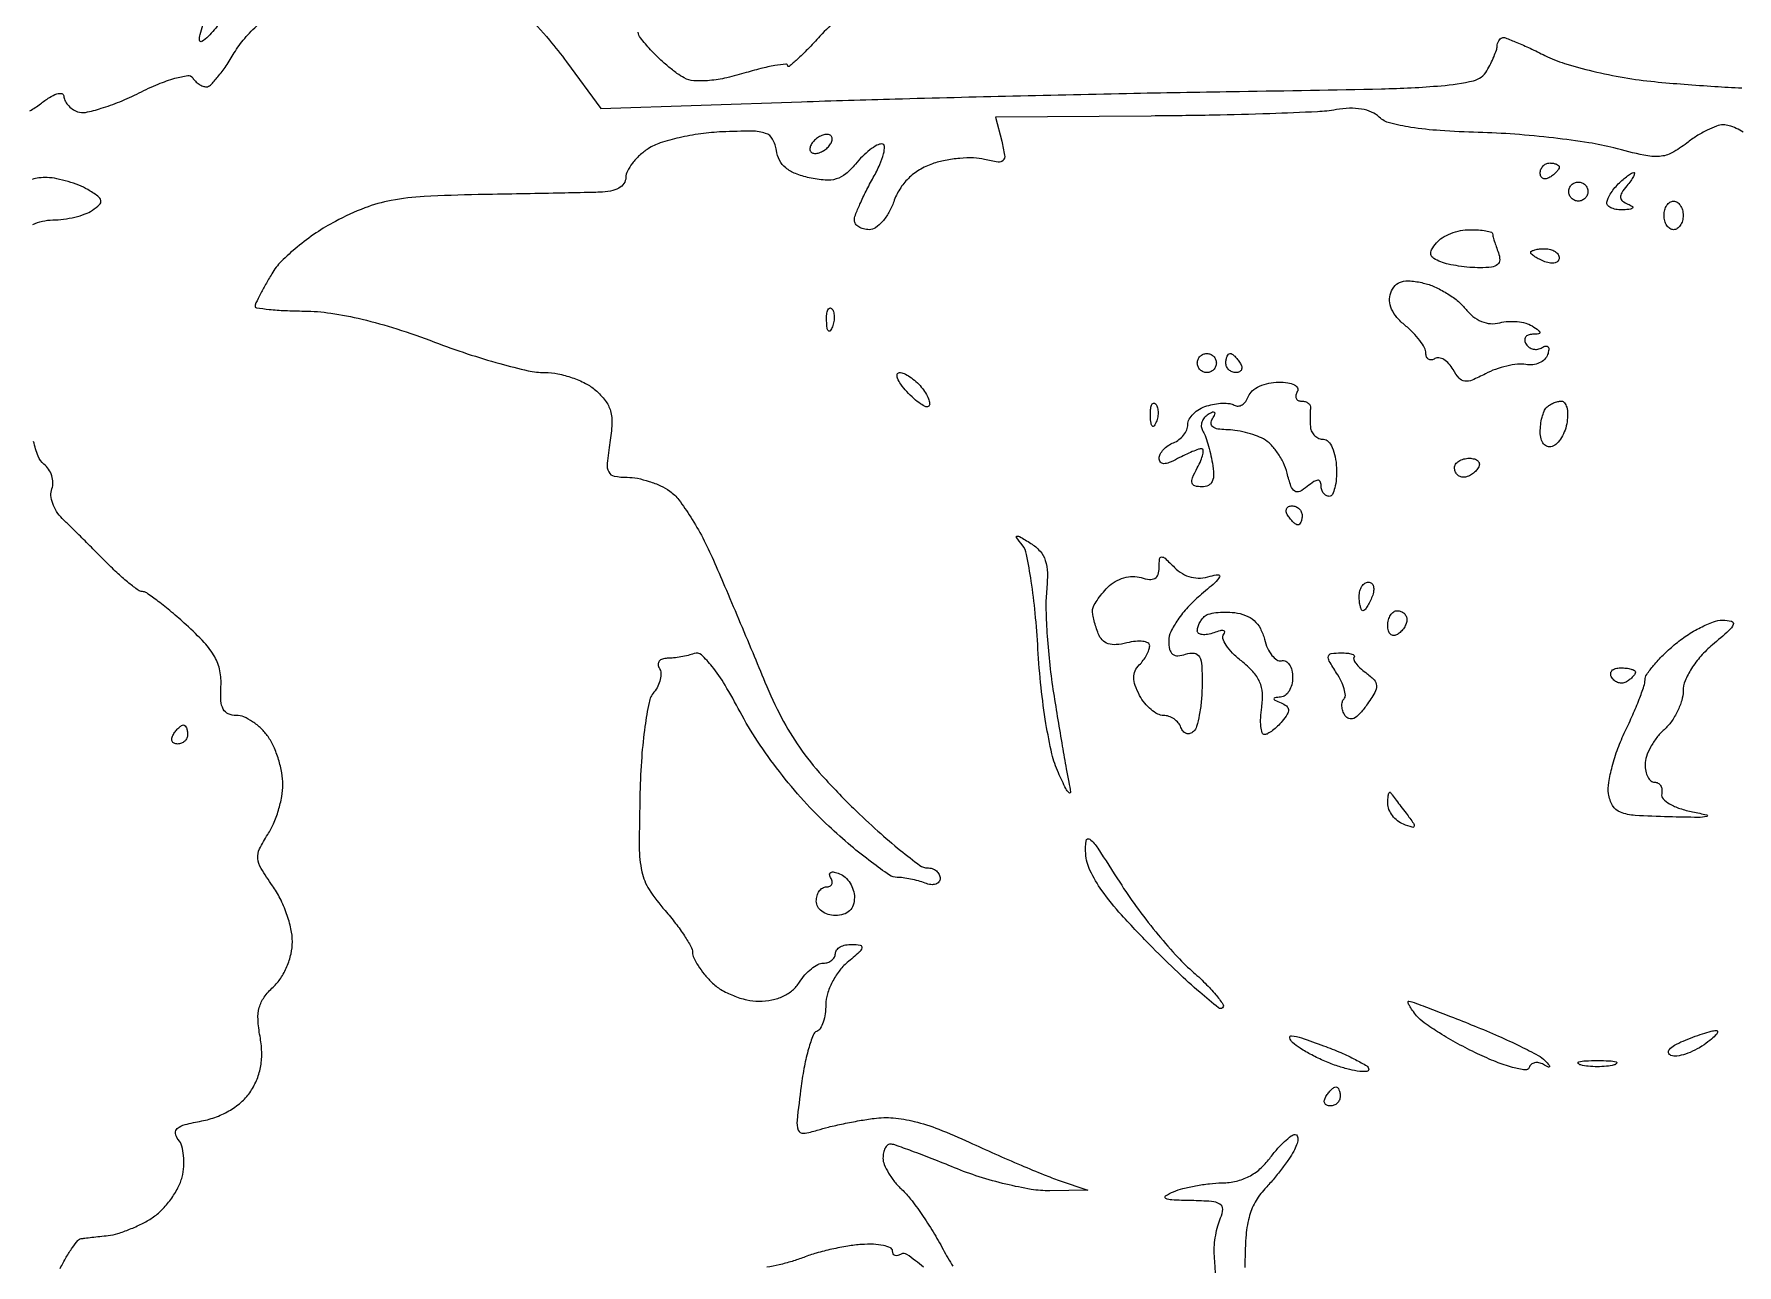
# Model space of a CAD drawing. Extents: x 0 to 102, y 0 to 135.
# Drawn here: x 22.49 to 37.62, y 56.88 to 67.81 of the extents above; entities that cross this region are included whole.
import ezdxf

# ---------------------------------------------------------------- set-up
doc = ezdxf.new("R2010")
doc.units = 0
doc.header["$MEASUREMENT"] = 0

msp = doc.modelspace()

# ---------------------------------------------------------------- linework, layer by layer
for points in [[(24.146017, 67.909773, -0.009126), (24.039792, 67.788135, -0.078011), (23.983668, 67.742845, -0.543328), (23.962679, 67.753563, -0.098866), (23.9677, 67.8069, 0.006012), (23.991356, 67.889502, 0.002539)], [(26.859383, 67.997504, -0.007962), (27.070193, 67.756356, -0.017307), (27.222459, 67.563307), (27.527122, 67.148272), (29.308811, 67.208768, -0.00171), (30.142048, 67.234208, -0.000877), (31.186623, 67.260691, -0.000872), (32.262205, 67.284194, -0.001315), (33.199418, 67.300573, 0.001578), (34.460692, 67.32328, 0.015622), (34.990002, 67.351041, 0.035817), (35.276533, 67.395883, 0.207768), (35.396809, 67.484791, 0.015288), (35.430838, 67.547986, 0.016627), (35.459942, 67.611421, 0.016302), (35.481189, 67.667144, 0.074357), (35.487491, 67.70115, -0.061387), (35.49149, 67.726343, -0.062579), (35.501477, 67.749636, -0.069018), (35.515657, 67.767614, -0.11997), (35.532, 67.777109, -0.165217), (35.561013, 67.77595, -0.006499), (35.661279, 67.735854, -0.010909), (35.779967, 67.683529, -0.007428), (35.9127, 67.6191, 0.041816), (36.087105, 67.548796, 0.016414), (36.337386, 67.480398, 0.016017), (36.616198, 67.423324, 0.018382), (36.8856, 67.387247, 0.004432), (37.150239, 67.364031, 0.004169), (37.420695, 67.344986, 0.004148), (37.660715, 67.332092, 0.01438)], [(29.632839, 67.948103, 0.02467), (29.47336, 67.790368, -0.007569), (29.363452, 67.673964, -0.014451), (29.271118, 67.584421, -0.012341), (29.199768, 67.522285, -0.634845), (29.187, 67.528288, 0.446372), (29.170323, 67.543246, 0.015216), (29.072702, 67.529592, 0.019537), (28.947135, 67.50303, 0.0112), (28.797901, 67.461739, -0.020541), (28.625156, 67.417399, -0.032843), (28.474473, 67.395469, -0.03917), (28.351899, 67.395401, -0.103784), (28.268204, 67.419883, -0.035988), (28.203142, 67.460976, -0.01544), (28.122313, 67.524511, -0.015185), (28.040013, 67.597779, -0.019367), (27.968988, 67.6704, -0.013256), (27.87879, 67.77554, -0.149123), (27.858296, 67.825899, -0.281629)], [(22.454985, 67.127911, 0.041629), (22.548987, 67.189943, -0.0263), (22.629048, 67.246369, -0.05881), (22.696179, 67.278289, -0.124584), (22.739509, 67.281696, -0.36542), (22.7574, 67.260485, 0.113493), (22.766411, 67.221297, 0.065903), (22.793152, 67.180805, 0.060577), (22.832572, 67.145206, 0.061855), (22.879109, 67.120386, 0.143997), (22.951105, 67.114586, 0.022692), (23.090212, 67.150258, 0.023607), (23.254809, 67.209151, 0.018665), (23.426846, 67.287663, -0.017745), (23.596502, 67.365466, -0.029978), (23.744222, 67.416816, -0.031138), (23.859172, 67.441601, -0.300409), (23.902329, 67.421622, 0.057801), (23.926532, 67.391013, 0.050256), (23.958188, 67.365106, 0.052916), (23.992137, 67.347446, 0.093762), (24.023036, 67.3416, 0.202013), (24.060152, 67.357234, 0.020576), (24.125395, 67.429798, 0.023133), (24.198389, 67.526836, 0.016407), (24.271437, 67.641847, -0.043555), (24.363924, 67.77137, -0.034611), (24.484384, 67.89403, -0.034922)], [(37.673683, 66.937926, 0.035874), (37.611488, 66.972136, 0.036987), (37.548587, 66.995612, 0.070937), (37.495374, 67.0032, 0.08953), (37.436398, 66.992554, 0.02653), (37.351984, 66.955844, 0.025697), (37.259753, 66.90369, 0.025128), (37.17264, 66.841988, -0.042419), (37.040727, 66.755236, -0.107727), (36.931215, 66.723471, -0.070574), (36.791901, 66.73369, -0.011188), (36.524796, 66.798069, 0.026178), (36.302446, 66.844659, 0.009952), (35.98834, 66.887099, 0.009825), (35.644474, 66.919776, 0.011856), (35.3205, 66.936438, -0.009912), (34.981774, 66.952539, -0.021358), (34.722248, 66.981211, -0.025059), (34.532944, 67.020146, -0.129159), (34.440334, 67.07193, 0.090337), (34.373234, 67.116524, 0.058224), (34.283528, 67.143299, 0.050693), (34.176975, 67.151031, 0.037744), (34.059634, 67.138747, -0.033307), (33.891124, 67.119594, -0.003033), (33.468661, 67.102467, -0.003918), (32.964052, 67.089032, -0.003056), (32.415634, 67.082083), (31.033567, 67.073018), (31.08736, 66.858689, -0.020185), (31.113403, 66.733777, -0.233107), (31.099359, 66.687203, -0.248662), (31.054656, 66.671768, -0.022736), (30.935505, 66.695975, 0.054485), (30.83825, 66.709387, 0.027626), (30.714569, 66.70604, 0.027069), (30.585892, 66.688376, 0.036236), (30.472165, 66.657758, 0.05227), (30.356266, 66.603213, 0.057938), (30.258529, 66.527348, 0.058732), (30.18186, 66.432082, 0.056283), (30.128138, 66.320263, -0.044187), (30.085395, 66.225506, -0.052271), (30.028593, 66.145351, -0.060383), (29.967047, 66.090359, -0.153336), (29.910501, 66.0726, -0.060586), (29.860291, 66.078706, -0.079253), (29.81777, 66.096695, -0.097267), (29.7893, 66.123341, -0.157418), (29.7792, 66.154627, -0.092319), (29.788135, 66.202604, -0.011704), (29.828478, 66.300293, -0.013402), (29.882719, 66.414958, -0.010775), (29.946955, 66.535327, 0.021778), (30.005038, 66.650182, 0.043104), (30.038925, 66.746438, 0.069264), (30.046442, 66.812063, 0.407123), (30.023965, 66.834, 0.12942), (29.979437, 66.822278, 0.03382), (29.917182, 66.781274, 0.032041), (29.850185, 66.723207, 0.028), (29.787876, 66.654506, -0.04879), (29.702017, 66.567395, -0.102263), (29.618529, 66.522722, -0.091973), (29.518298, 66.512253, -0.034224), (29.377616, 66.533196, -0.039939), (29.255834, 66.57034, -0.08002), (29.169556, 66.62154, -0.097624), (29.114536, 66.689455, -0.086428), (29.086401, 66.77614, 0.091508), (29.05298, 66.875686, 0.185763), (28.990611, 66.927904, 0.083386), (28.871633, 66.947508, 0.009923), (28.60356, 66.941362, 0.023577), (28.414168, 66.924287, 0.021966), (28.222641, 66.88924, 0.02255), (28.055357, 66.842942, 0.066333), (27.94791, 66.791362, 0.040114), (27.871727, 66.732208, 0.042082), (27.807289, 66.662519, 0.045891), (27.762745, 66.593091, 0.120255), (27.7488, 66.53595, -0.152949), (27.732392, 66.483566, -0.112986), (27.687202, 66.442412, -0.080657), (27.613903, 66.415431, -0.041181), (27.51615, 66.404692, -0.001629), (27.378517, 66.401408, -0.000247), (27.103328, 66.395877, -0.000277), (26.778459, 66.389686, -0.000239), (26.4375, 66.383542, 0.008426), (25.958302, 66.367054, 0.033385), (25.665801, 66.33238, 0.046274), (25.430799, 66.265511, 0.028703), (25.169507, 66.146596, 0.027283), (24.997472, 66.043699, 0.02387), (24.829505, 65.918296, 0.024588), (24.688636, 65.790131, 0.063147), (24.60464, 65.681296, 0.005286), (24.549462, 65.585059, 0.007213), (24.501919, 65.497113, 0.004951), (24.463999, 65.422696, 0.079219), (24.455583, 65.3958, 0.415536), (24.468301, 65.378808, 0.008975), (24.581685, 65.364827, 0.015131), (24.723677, 65.354232, 0.00895), (24.89355, 65.34976, -0.03534), (25.129365, 65.331075, -0.020993), (25.406209, 65.277344, -0.018714), (25.715044, 65.191505, -0.013976), (26.04867, 65.07481, 0.01141), (26.340676, 64.970988, 0.012273), (26.630145, 64.883268, 0.011872), (26.881686, 64.820122, 0.05561), (27.029776, 64.8036, -0.048683), (27.146324, 64.792225, -0.03459), (27.273163, 64.757976, -0.035092), (27.390817, 64.707811, -0.060387), (27.47899, 64.648286, -0.051385), (27.566591, 64.554941, -0.095536), (27.612556, 64.462282, -0.080043), (27.625196, 64.348096, -0.027853), (27.607765, 64.182986, 0.014327), (27.583115, 63.997645, 0.14174), (27.596887, 63.921107, 0.23593), (27.646439, 63.883611, 0.046129), (27.761207, 63.873, -0.048605), (27.851907, 63.864162, -0.029536), (27.956307, 63.837135, -0.029418), (28.05767, 63.79768, -0.045281), (28.139266, 63.750906, -0.079319), (28.22026, 63.672475, -0.019817), (28.325114, 63.52037, -0.019746), (28.432588, 63.334574, -0.01871), (28.527158, 63.137556, -0.001703), (28.626427, 62.90708, -0.000866), (28.749755, 62.616648, -0.00086), (28.875932, 62.31663, -0.001288), (28.985018, 62.0541, 0.022332), (29.132569, 61.73731, 0.032918), (29.291951, 61.475216, 0.030549), (29.493399, 61.222638, 0.016046), (29.772104, 60.93315, 0.009666), (29.988259, 60.730586, 0.01374), (30.188608, 60.55972, 0.00971), (30.360143, 60.426799, 0.161334), (30.427754, 60.4044, -0.081582), (30.470854, 60.39732, -0.092034), (30.507451, 60.37689, -0.100685), (30.531921, 60.346468, -0.119742), (30.5406, 60.310749, -0.168247), (30.529731, 60.279363, -0.150596), (30.501291, 60.259692, -0.107411), (30.457998, 60.255691, -0.061217), (30.406781, 60.268449, 0.023927), (30.347135, 60.28812, 0.016832), (30.278443, 60.304716, 0.017032), (30.211486, 60.316163, 0.033832), (30.157803, 60.3198, -0.150654), (30.089843, 60.340752, -0.011521), (29.932161, 60.4536, -0.015004), (29.747943, 60.600813, -0.010852), (29.551372, 60.775288, -0.022516), (29.3299, 60.999994, -0.018359), (29.113219, 61.259128, -0.018528), (28.918666, 61.530125, -0.024745), (28.764, 61.790436, 0.013324), (28.63002, 62.028128, 0.032187), (28.51545, 62.194065, 0.042127), (28.420438, 62.295476, 0.280126), (28.355231, 62.307848, -0.02887), (28.303049, 62.291648, -0.016841), (28.238947, 62.27801, -0.016804), (28.173625, 62.268649, -0.027189), (28.117588, 62.2656, 0.074499), (28.073838, 62.259045, 0.151216), (28.045357, 62.23966, 0.18763), (28.036388, 62.210877, 0.121775), (28.04719, 62.177294, -0.127797), (28.060453, 62.134321, -0.067599), (28.055415, 62.078395, -0.060315), (28.033959, 62.018752, -0.056789), (27.998549, 61.964619, 0.123558), (27.955113, 61.873972, 0.015848), (27.918488, 61.659702, 0.016879), (27.890149, 61.387783, 0.010856), (27.874814, 61.071068, 0.006419), (27.868142, 60.588682, 0.052754), (27.891022, 60.370366, 0.090961), (27.956433, 60.2118, 0.036982), (28.097648, 60.024725, -0.015595), (28.190829, 59.911674, -0.019638), (28.269515, 59.801196, -0.018104), (28.327436, 59.705314, -0.127487), (28.341, 59.652982, 0.113752), (28.351945, 59.605495, 0.029327), (28.390702, 59.536481, 0.0283), (28.445438, 59.460922, 0.025479), (28.5102, 59.3892, 0.061571), (28.593719, 59.324057, 0.039604), (28.703906, 59.26943, 0.039302), (28.822739, 59.232341, 0.05605), (28.932483, 59.22, 0.048555), (29.04664, 59.231112, 0.061737), (29.147126, 59.26412, 0.067191), (29.229718, 59.31763, 0.076018), (29.291233, 59.3892, -0.041443), (29.339542, 59.453936, -0.043473), (29.39716, 59.508697, -0.047568), (29.455093, 59.54649, -0.121331), (29.50345, 59.5584, 0.077892), (29.544154, 59.56478, 0.090277), (29.578701, 59.583251, 0.10078), (29.601797, 59.610736, 0.125138), (29.61, 59.643, -0.172193), (29.621376, 59.675053, -0.0963), (29.65349, 59.701922, -0.075859), (29.701414, 59.719594, -0.055269), (29.75805, 59.724785, -0.043035), (29.830853, 59.717111, -0.433369), (29.845406, 59.693995, -0.146943), (29.821316, 59.654507, -0.008984), (29.71575, 59.563175, 0.057039), (29.642904, 59.486772, 0.043374), (29.581315, 59.388738, 0.044394), (29.539271, 59.285131, 0.074329), (29.5254, 59.192339, -0.035034), (29.519561, 59.109103, -0.044819), (29.502074, 59.034303, -0.051575), (29.476546, 58.97749, -0.177894), (29.445991, 58.9521, 0.222227), (29.411849, 58.91842, 0.018751), (29.372243, 58.797845, 0.022092), (29.335256, 58.643834, 0.015193), (29.306445, 58.466576, 0.004984), (29.26947, 58.16194, 0.115532), (29.279797, 58.07574, 0.350504), (29.32678, 58.04711, 0.045847), (29.449303, 58.07433, -0.018204), (29.548279, 58.10213, -0.007977), (29.68121, 58.132062, -0.007883), (29.823458, 58.159383, -0.010455), (29.953713, 58.17948, -0.054034), (30.12472, 58.18362, -0.040432), (30.31078, 58.15272, -0.031835), (30.528745, 58.08313, -0.015156), (30.799713, 57.967607, 0.004045), (31.026826, 57.864759, 0.003873), (31.258881, 57.76407, 0.003838), (31.465024, 57.678377, 0.01388), (31.5981, 57.62851), (31.8519, 57.541358), (31.5135, 57.536687, -0.044941), (31.348428, 57.54926, -0.017816), (31.125397, 57.594811, -0.017463), (30.886654, 57.661405, -0.020957), (30.6675, 57.741116, 0.004031), (30.468416, 57.821256, 0.005756), (30.290369, 57.888908, 0.003306), (30.139549, 57.943109, 0.083245), (30.09645, 57.950608, 0.187604), (30.072227, 57.94136, 0.090151), (30.051638, 57.914576, 0.069657), (30.03768, 57.874668, 0.049382), (30.033, 57.827396, 0.09839), (30.04459, 57.769067, 0.036878), (30.082226, 57.694239, 0.034778), (30.136452, 57.616533, 0.035508), (30.200579, 57.547668, -0.040632), (30.27847, 57.462286, -0.013942), (30.377218, 57.326979, -0.013752), (30.478318, 57.170995, -0.015477), (30.566582, 57.015622, 0.022661), (30.654732, 56.865512, 0.023229)], [(22.483643, 66.11713, -0.06564), (22.566754, 66.147752, -0.054086), (22.660701, 66.158495, 0.032487), (22.755616, 66.165221, 0.026334), (22.855895, 66.184336, 0.02708), (22.946753, 66.21196, 0.060092), (23.0112, 66.244643, 0.040848), (23.074253, 66.294703, 0.266127), (23.085687, 66.331941, 0.186323), (23.060099, 66.370099, 0.020447), (22.969732, 66.428122, 0.03711), (22.891373, 66.466527, 0.023076), (22.794662, 66.500236, 0.023109), (22.695618, 66.524792, 0.038287), (22.610182, 66.535118, 0.038196), (22.536963, 66.53273, 0.058529), (22.47516, 66.518527, 0.078566)], [(22.725616, 56.846862, -0.015521), (22.779115, 56.946255, -0.021732), (22.833383, 57.031243, -0.018897), (22.882626, 57.096083, -0.19257), (22.911646, 57.11205, -0.001699), (22.944535, 57.115986, -0.000306), (23.00577, 57.123067, -0.00033), (23.077498, 57.131267, -0.000299), (23.15167, 57.139653, 0.045842), (23.23656, 57.15718, 0.021714), (23.342053, 57.194336, 0.021311), (23.449847, 57.24308, 0.028193), (23.543129, 57.296945, 0.053003), (23.627162, 57.36573, 0.036497), (23.707064, 57.459449, 0.036823), (23.771402, 57.562205, 0.060045), (23.808152, 57.658134, 0.044528), (23.823014, 57.75207, 0.042491), (23.82137, 57.848665, 0.045531), (23.804741, 57.933776, 0.102552), (23.774041, 57.991564, -0.132667), (23.748825, 58.0467, -0.273072), (23.765306, 58.089443, -0.104815), (23.834262, 58.123674, -0.016617), (23.982538, 58.156625, 0.044734), (24.114383, 58.193804, 0.0451), (24.237131, 58.253766, 0.047391), (24.341151, 58.331092, 0.064287), (24.417225, 58.41988, 0.050292), (24.473992, 58.529041, 0.052923), (24.506636, 58.6455, 0.050196), (24.515125, 58.771564, 0.038113), (24.500011, 58.909352, -0.03267), (24.482241, 59.056565, -0.079566), (24.493554, 59.164975, -0.090833), (24.536673, 59.255634, -0.052577), (24.617426, 59.345837, 0.064379), (24.684274, 59.424139, 0.044545), (24.739057, 59.527086, 0.043911), (24.775553, 59.640146, 0.056178), (24.7878, 59.748802, 0.055802), (24.775125, 59.862023, 0.029748), (24.735798, 59.997532, 0.02921), (24.678559, 60.132789, 0.04003), (24.610772, 60.246193, -0.018397), (24.509969, 60.399387, -0.113569), (24.480585, 60.488346, -0.1375), (24.496021, 60.572967, -0.031591), (24.568472, 60.700426, 0.043494), (24.620093, 60.796486, 0.027831), (24.663624, 60.915544, 0.027909), (24.693453, 61.037927, 0.04585), (24.7032, 61.143999, 0.045567), (24.693627, 61.24883, 0.029434), (24.664514, 61.367285, 0.029532), (24.621972, 61.480688, 0.048307), (24.571503, 61.569976, 0.048414), (24.509954, 61.641908, 0.044788), (24.434194, 61.702768, 0.047797), (24.356291, 61.744493, 0.099376), (24.289004, 61.758, -0.100664), (24.217905, 61.772461, -0.172345), (24.173814, 61.812934, -0.10882), (24.153048, 61.887957, -0.028174), (24.153438, 62.014119, 0.0641), (24.143762, 62.154933, 0.079322), (24.098134, 62.278042, 0.059638), (24.004826, 62.405376, 0.021143), (23.843494, 62.564019, 0.008978), (23.714319, 62.676574, 0.012764), (23.595268, 62.77153, 0.008791), (23.493583, 62.845695, 0.15397), (23.455106, 62.857895, -0.158744), (23.418387, 62.869915, -0.012502), (23.335913, 62.933427, -0.016013), (23.239923, 63.016477, -0.011549), (23.1381, 63.11489, 0.001046), (23.03062, 63.223229, 0.000909), (22.917546, 63.336319, 0.000914), (22.81483, 63.438304, 0.002692), (22.743679, 63.507936, -0.058753), (22.693523, 63.56943, -0.057592), (22.658647, 63.641305, -0.06274), (22.643419, 63.712261, -0.113607), (22.651675, 63.770774, 0.09765), (22.661289, 63.826209, 0.072236), (22.650909, 63.887722, 0.069845), (22.62282, 63.945743, 0.079274), (22.580796, 63.990984, -0.135137), (22.528701, 64.061228, -0.03889), (22.489431, 64.191999, -0.031476)], [(32.991656, 56.754244, -0.001933), (32.980644, 56.88965, -0.006556), (32.97496, 56.9781, -0.03485), (32.976366, 57.053662, -0.022031), (32.988004, 57.141087, -0.022102), (33.007136, 57.226405, -0.037523), (33.031508, 57.29535, 0.089242), (33.050164, 57.372657, 0.28126), (33.02612, 57.41778, 0.116016), (32.950538, 57.441316, 0.013164), (32.770401, 57.449346, -0.006225), (32.598524, 57.454619, -0.105654), (32.544003, 57.468753, -0.584063), (32.542906, 57.490957, -0.039292), (32.6133, 57.528, -0.039065), (32.696689, 57.556355, -0.017427), (32.810083, 57.581097, -0.017127), (32.932475, 57.599059, -0.022223), (33.0456, 57.606654, 0.051308), (33.171368, 57.622473, 0.062133), (33.282923, 57.663415, 0.062011), (33.381171, 57.730591, 0.050816), (33.46753, 57.8241, -0.018922), (33.533287, 57.905092, -0.024868), (33.59953, 57.973472, -0.023788), (33.658533, 58.023572, -0.165592), (33.693856, 58.0356, -0.297581), (33.712718, 58.023283, -0.1263), (33.717832, 57.99211, -0.068898), (33.706839, 57.944361, -0.033767), (33.680692, 57.88755, -0.027451), (33.637516, 57.817719, -0.011384), (33.571991, 57.728113, -0.011223), (33.497255, 57.635053, -0.014218), (33.423915, 57.552687, 0.062553), (33.337313, 57.434156, 0.064809), (33.283967, 57.299271, 0.046318), (33.256031, 57.120013, 0.01551), (33.2478, 56.854737, -0.014361)], [(30.394228, 56.857804, 0.013056), (30.245345, 56.971606, 0.303894), (30.194684, 56.973455, -0.076104), (30.165206, 56.960934, -0.153347), (30.140244, 56.962298, -0.186684), (30.123717, 56.977029, -0.118969), (30.1176, 57.002374, 0.296434), (30.099271, 57.030572, 0.053665), (30.036833, 57.050631, 0.042668), (29.948025, 57.061189, 0.02623), (29.84265, 57.059144, 0.02247), (29.720057, 57.044762, 0.014167), (29.578508, 57.017533, 0.014221), (29.440571, 56.982779, 0.025243), (29.329543, 56.945278, -0.02113), (29.225714, 56.909254, -0.016643), (29.110634, 56.878835, -0.016944), (29.001664, 56.857737, -0.039361)]]:
    msp.add_lwpolyline(points, format="xyb")
for points in [[(29.535386, 66.9186, 0.085235), (29.499158, 66.912379, 0.053414), (29.460278, 66.893749, 0.051777), (29.424773, 66.866362, 0.064269), (29.3985, 66.834, 0.076764), (29.38481, 66.80165, 0.154201), (29.386424, 66.774251, 0.186277), (29.40277, 66.756104, 0.117858), (29.430814, 66.7494, 0.085235), (29.467042, 66.755621, 0.053414), (29.505922, 66.774251, 0.051777), (29.541427, 66.801638, 0.064269), (29.5677, 66.834, 0.076764), (29.58139, 66.86635, 0.154201), (29.579776, 66.893749, 0.186277), (29.56343, 66.911896, 0.117858)], [(35.955, 66.6648, -0.042167), (35.987389, 66.662064, -0.061769), (36.014749, 66.653841, -0.081139), (36.033301, 66.641759, -0.210953), (36.0396, 66.627493, -0.151918), (36.034055, 66.609665, -0.038439), (36.014749, 66.585786, -0.035638), (35.987383, 66.560657, -0.029505), (35.955, 66.5379, -0.082592), (35.922674, 66.524659, -0.161196), (35.895251, 66.527291, -0.182303), (35.877023, 66.545179, -0.108972), (35.8704, 66.575207, -0.093332), (35.87684, 66.609407, -0.09642), (35.895251, 66.638482, -0.099167), (35.92272, 66.657942, -0.105053)], [(36.701379, 66.5802, -0.4923), (36.70797, 66.571635, -0.056892), (36.697688, 66.54534, -0.034776), (36.673929, 66.507098, -0.016821), (36.638628, 66.461527, 0.03412), (36.594637, 66.400491, 0.156919), (36.584193, 66.35872, 0.214827), (36.60135, 66.326516, 0.06923), (36.649419, 66.299006, -0.038431), (36.688543, 66.2797, -0.449589), (36.691402, 66.264878, -0.202836), (36.671086, 66.253352, -0.01769), (36.61065, 66.248479, -0.043788), (36.553969, 66.250886, -0.065312), (36.50609, 66.263643, -0.087428), (36.473785, 66.284134, -0.210827), (36.4626, 66.30948, -0.102712), (36.469432, 66.342389, -0.032763), (36.492421, 66.387101, -0.031128), (36.525268, 66.434839, -0.030136), (36.56412, 66.47868, -0.016263), (36.605609, 66.517555, -0.020884), (36.646317, 66.550378, -0.019252), (36.681812, 66.574575, -0.140879)], [(36.2088, 66.4956, -0.099038), (36.241087, 66.489141, -0.097945), (36.268549, 66.470749, -0.097945), (36.286941, 66.443287, -0.099038), (36.2934, 66.411, -0.099038), (36.286941, 66.378713, -0.097945), (36.268549, 66.351251, -0.097945), (36.241087, 66.332859, -0.099038), (36.2088, 66.3264, -0.099038), (36.176513, 66.332859, -0.097945), (36.149051, 66.351251, -0.097945), (36.130659, 66.378713, -0.099038), (36.1242, 66.411, -0.099038), (36.130659, 66.443287, -0.097945), (36.149051, 66.470749, -0.097945), (36.176513, 66.489141, -0.099038)], [(37.0548, 66.3264, -0.148195), (37.087063, 66.316623, -0.098894), (37.114549, 66.289123, -0.082425), (37.133081, 66.248014, -0.064853), (37.1394, 66.1995, -0.064853), (37.133081, 66.150986, -0.082425), (37.114549, 66.109877, -0.098894), (37.087063, 66.082377, -0.148195), (37.0548, 66.0726, -0.148195), (37.022537, 66.082377, -0.098894), (36.995051, 66.109877, -0.082425), (36.976519, 66.150986, -0.064853), (36.9702, 66.1995, -0.064853), (36.976519, 66.248014, -0.082425), (36.995051, 66.289123, -0.098894), (37.022537, 66.316623, -0.148195)], [(35.246259, 66.0726, -0.016544), (35.323365, 66.070048, -0.026994), (35.388315, 66.062207, -0.025549), (35.436931, 66.051069, -0.335419), (35.4474, 66.037219, 0.065182), (35.450148, 66.016229, 0.008575), (35.462484, 65.972922, 0.009838), (35.479089, 65.921849, 0.008099), (35.498751, 65.868019, -0.08773), (35.511034, 65.804633, -0.228247), (35.492055, 65.763514, -0.142678), (35.438453, 65.740464, -0.030681), (35.33647, 65.7342, -0.020796), (35.244717, 65.738018, -0.016248), (35.145649, 65.749528, -0.016532), (35.053988, 65.766323, -0.03805), (34.98686, 65.78638, -0.049248), (34.924089, 65.817858, -0.197978), (34.899773, 65.85216, -0.187894), (34.906045, 65.8949, -0.04392), (34.948, 65.95558, -0.082214), (34.99976, 66.000432, -0.044045), (35.075674, 66.038225, -0.042315), (35.162121, 66.063957, -0.051227)], [(35.9127, 65.9034, -0.062722), (35.961221, 65.897289, -0.08088), (36.002323, 65.879329, -0.098158), (36.029829, 65.852707, -0.152681), (36.0396, 65.821455, -0.184534), (36.029238, 65.794334, -0.147206), (36.002323, 65.777886, -0.100118), (35.961291, 65.775558, -0.055937), (35.9127, 65.788206, -0.02136), (35.864092, 65.809282, -0.030395), (35.823077, 65.832365, -0.030693), (35.79317, 65.854389, -0.222225), (35.7858, 65.870151, -0.289661), (35.793929, 65.883005, -0.046727), (35.823077, 65.893633, -0.039339), (35.86407, 65.900991, -0.024748)], [(34.832192, 65.598793, -0.04713), (34.932001, 65.565228, -0.032197), (35.038029, 65.509627, -0.032504), (35.134172, 65.442098, -0.05493), (35.203605, 65.372433, 0.053748), (35.273004, 65.302474, 0.073048), (35.34935, 65.257104, 0.079957), (35.42984, 65.238192, 0.081927), (35.51149, 65.245749, -0.049208), (35.58541, 65.257484, -0.03938), (35.66606, 65.255903, -0.040727), (35.741128, 65.242263, -0.076046), (35.797585, 65.217526, -0.012394), (35.856434, 65.178163, -0.228255), (35.867056, 65.159069, -0.400326), (35.856425, 65.146518, -0.0237), (35.801957, 65.143295, 0.084536), (35.763664, 65.136313, 0.16096), (35.739354, 65.117124, 0.178929), (35.732761, 65.088873, 0.107599), (35.744353, 65.05602, 0.103486), (35.771493, 65.027454, 0.098885), (35.80824, 65.011587, 0.096837), (35.848923, 65.010878, 0.094762), (35.887221, 65.025496, -0.080484), (35.919755, 65.038982, -0.292047), (35.939934, 65.031935, -0.205496), (35.946647, 65.006823, -0.047727), (35.936049, 64.963426, -0.116685), (35.908815, 64.920678, -0.084974), (35.862184, 64.888659, -0.07816), (35.803612, 64.87206, -0.075458), (35.742031, 64.873937, 0.069973), (35.668779, 64.876971, 0.031524), (35.573619, 64.861481, 0.03044), (35.473529, 64.83213, 0.036338), (35.383726, 64.792161, -0.022956), (35.267098, 64.73647, -0.132837), (35.20007, 64.727335, -0.182909), (35.148994, 64.754609, -0.052119), (35.096269, 64.829353, 0.053591), (35.058921, 64.881969, 0.075589), (35.014843, 64.918761, 0.097694), (34.971217, 64.93468, 0.179048), (34.9346, 64.927287, -0.099929), (34.904328, 64.916086, -0.176793), (34.878524, 64.921177, -0.168545), (34.86124, 64.94203, -0.089774), (34.8552, 64.975396, 0.125989), (34.84309, 65.022695, 0.034971), (34.801353, 65.087634, 0.032954), (34.74205, 65.157046, 0.029315), (34.671892, 65.221012, -0.045097), (34.597379, 65.29338, -0.073325), (34.55035, 65.367815, -0.089005), (34.532371, 65.441426, -0.107516), (34.543134, 65.511601, -0.091178), (34.582275, 65.575691, -0.137793), (34.637097, 65.610585, -0.098825), (34.716143, 65.618193, -0.032302)], [(29.576512, 65.372888, -0.126455), (29.592861, 65.345229, -0.060344), (29.599558, 65.304172, -0.05415), (29.596392, 65.257003, -0.051402), (29.583191, 65.210737, -0.054073), (29.564448, 65.175487, -0.470617), (29.54903, 65.174028, -0.168741), (29.537074, 65.198711, -0.018894), (29.532079, 65.26185, -0.028489), (29.533009, 65.320747, -0.077125), (29.542376, 65.361354, -0.208169), (29.557997, 65.376797, -0.296942)], [(32.9094, 64.9728, -0.099038), (32.941687, 64.966341, -0.097945), (32.969149, 64.947949, -0.097945), (32.987541, 64.920487, -0.099038), (32.994, 64.8882, -0.099038), (32.987541, 64.855913, -0.097945), (32.969149, 64.828451, -0.097945), (32.941687, 64.810059, -0.099038), (32.9094, 64.8036, -0.099038), (32.877113, 64.810059, -0.097945), (32.849651, 64.828451, -0.097945), (32.831259, 64.855913, -0.099038), (32.8248, 64.8882, -0.099038), (32.831259, 64.920487, -0.097945), (32.849651, 64.947949, -0.097945), (32.877113, 64.966341, -0.099038)], [(33.115907, 64.9728, -0.151918), (33.133735, 64.967255, -0.038439), (33.157614, 64.947949, -0.035638), (33.182743, 64.920583, -0.029505), (33.2055, 64.8882, -0.082592), (33.218741, 64.855874, -0.161196), (33.216109, 64.828451, -0.182303), (33.198221, 64.810223, -0.108972), (33.168193, 64.8036, -0.093332), (33.133993, 64.81004, -0.09642), (33.104918, 64.828451, -0.099167), (33.085458, 64.85592, -0.105053), (33.0786, 64.8882, -0.042167), (33.081336, 64.920589, -0.061769), (33.089559, 64.947949, -0.081139), (33.101641, 64.966501, -0.210953)], [(30.178729, 64.8036, -0.107497), (30.21972, 64.794684, -0.03937), (30.271858, 64.765723, -0.0368), (30.325698, 64.723997, -0.036315), (30.373097, 64.674656, -0.032422), (30.411106, 64.622295, -0.047778), (30.436698, 64.571611, -0.059164), (30.447619, 64.529531, -0.234441), (30.439337, 64.504937, -0.305748), (30.413789, 64.499972, -0.046095), (30.365422, 64.525995, -0.038623), (30.306785, 64.571781, -0.023774), (30.244969, 64.633881, -0.026836), (30.192011, 64.699116, -0.064121), (30.162154, 64.753745, -0.150719), (30.159623, 64.788392, -0.349393)], [(33.546238, 64.719, -0.035057), (33.628779, 64.713206, -0.082453), (33.687521, 64.694731, -0.163985), (33.714767, 64.666996, -0.256669), (33.7131, 64.6344, 0.082592), (33.699859, 64.602074, 0.161196), (33.702491, 64.574651, 0.182303), (33.720379, 64.556423, 0.108972), (33.750407, 64.5498, -0.070581), (33.783902, 64.545048, -0.098132), (33.810739, 64.531162, -0.11953), (33.826759, 64.510509, -0.145617), (33.829982, 64.48635, 0.028319), (33.826808, 64.454715, 0.01084), (33.825849, 64.410474, 0.010693), (33.82688, 64.362288, 0.012922), (33.829982, 64.31715, 0.095815), (33.841837, 64.27676, 0.088514), (33.868121, 64.242407, 0.088681), (33.904614, 64.219313, 0.096671), (33.94575, 64.211207, -0.212337), (33.987285, 64.192645, -0.077003), (34.02338, 64.137354, -0.058608), (34.049375, 64.055518, -0.038764), (34.060508, 63.957407, -0.027013), (34.058709, 63.860224, -0.043186), (34.045586, 63.778297, -0.053931), (34.024388, 63.720747, -0.284883), (33.997058, 63.7038, -0.130143), (33.969426, 63.711116, -0.100671), (33.945885, 63.731694, -0.088605), (33.930052, 63.762477, -0.074714), (33.9246, 63.798759, 0.110643), (33.916575, 63.834581, 0.306719), (33.895449, 63.847095, 0.134553), (33.858975, 63.834687, 0.024331), (33.801186, 63.791293, -0.057571), (33.734669, 63.747931, -0.268353), (33.690732, 63.750643, -0.164537), (33.656545, 63.794817, -0.021649), (33.622254, 63.910066, 0.049551), (33.589658, 64.000789, 0.04001), (33.537835, 64.090482, 0.04145), (33.475834, 64.166104, 0.077604), (33.41283, 64.213632, 0.03899), (33.340864, 64.245206, 0.023377), (33.251331, 64.271804, 0.023327), (33.159198, 64.290037, 0.0372), (33.079169, 64.296, -0.039972), (33.00594, 64.301864, -0.13223), (32.962202, 64.32154, -0.230695), (32.947731, 64.352954, -0.133736), (32.959779, 64.393671, 0.028948), (32.980898, 64.432729, 0.323892), (32.977771, 64.449111, 0.309012), (32.960873, 64.451773, 0.02762), (32.921091, 64.430126, 0.079451), (32.886995, 64.400691, 0.091043), (32.865687, 64.363347, 0.100767), (32.860306, 64.324038, 0.122805), (32.871575, 64.288759, -0.051006), (32.893175, 64.244232, -0.014128), (32.917751, 64.170435, -0.014112), (32.940985, 64.084821, -0.014349), (32.95921, 63.998504, -0.034778), (32.970017, 63.900522, -0.115195), (32.957903, 63.837208, -0.178106), (32.923168, 63.801455, -0.112302), (32.865778, 63.7884, -0.064977), (32.80375, 63.796495, -0.275047), (32.778606, 63.822196, -0.160966), (32.782434, 63.869013, -0.022659), (32.8248, 63.9576, 0.022137), (32.855936, 64.022532, 0.043106), (32.873819, 64.077098, 0.067906), (32.877377, 64.114451, 0.402354), (32.864515, 64.1268, 0.084211), (32.835504, 64.121879, 0.012904), (32.780542, 64.101074, 0.014112), (32.716417, 64.072754, 0.011823), (32.650038, 64.039223, -0.024373), (32.574406, 64.003371, -0.102898), (32.525379, 63.994001, -0.231504), (32.497675, 64.008116, -0.162556), (32.4864, 64.041879, -0.120828), (32.495749, 64.079999, -0.064891), (32.523677, 64.119909, -0.058724), (32.564772, 64.155468, -0.057458), (32.6133, 64.180806, 0.070794), (32.661814, 64.207801, 0.063513), (32.702923, 64.248141, 0.066827), (32.730746, 64.295139, 0.100604), (32.7402, 64.34165, -0.130574), (32.75265, 64.388512, -0.068739), (32.78968, 64.436559, -0.060975), (32.844228, 64.478469, -0.056557), (32.908643, 64.50726, -0.034934), (32.978745, 64.524229, -0.035614), (33.050075, 64.53113, -0.038), (33.112571, 64.527958, -0.107132), (33.153578, 64.513447, 0.159054), (33.186522, 64.505451, 0.122368), (33.221851, 64.517193, 0.095589), (33.254336, 64.547762, 0.064787), (33.27858, 64.592586, -0.127947), (33.313203, 64.640989, -0.063617), (33.377215, 64.681866, -0.056844), (33.458818, 64.709605, -0.053579)], [(32.452912, 64.526888, -0.126455), (32.469261, 64.499229, -0.060344), (32.475958, 64.458172, -0.05415), (32.472792, 64.411003, -0.051402), (32.459591, 64.364737, -0.054073), (32.440848, 64.329487, -0.470617), (32.42543, 64.328028, -0.168741), (32.413474, 64.352711, -0.018894), (32.408479, 64.41585, -0.028489), (32.409409, 64.474747, -0.077125), (32.418776, 64.515354, -0.208169), (32.434397, 64.530797, -0.296942)], [(36.059584, 64.5498, -0.242288), (36.086693, 64.535844, -0.089627), (36.105589, 64.495831, -0.063174), (36.113729, 64.436455, -0.039058), (36.108934, 64.366077, -0.049283), (36.090749, 64.293216, -0.050767), (36.058777, 64.226092, -0.055997), (36.018637, 64.174141, -0.121324), (35.97615, 64.147527, -0.151292), (35.935184, 64.146796, -0.149915), (35.900801, 64.169327, -0.111391), (35.878022, 64.214032, -0.062422), (35.8704, 64.27485, -0.031371), (35.874558, 64.341062, -0.031789), (35.886967, 64.405936, -0.033513), (35.905082, 64.46068, -0.100042), (35.9268, 64.4934, -0.057132), (35.953988, 64.514996, -0.038884), (35.98907, 64.533232, -0.0391), (36.026214, 64.545686, -0.061411)], [(35.240893, 64.0422, -0.066118), (35.287561, 64.036002, -0.138808), (35.318683, 64.017349, -0.191142), (35.329632, 63.989718, -0.139169), (35.3205, 63.9576, -0.06081), (35.294595, 63.925239, -0.051032), (35.260189, 63.897851, -0.053229), (35.222919, 63.879201, -0.089642), (35.188607, 63.873, -0.105429), (35.158233, 63.879477, -0.099231), (35.132385, 63.897851, -0.096318), (35.115059, 63.925305, -0.092995), (35.109, 63.9576, -0.153634), (35.119154, 63.989865, -0.097988), (35.147744, 64.017349, -0.080552), (35.190462, 64.035894, -0.062283)], [(33.665807, 63.6192, -0.093332), (33.700007, 63.61276, -0.09642), (33.729082, 63.594349, -0.099167), (33.748542, 63.56688, -0.105053), (33.7554, 63.5346, -0.042167), (33.752664, 63.502211, -0.061769), (33.744441, 63.474851, -0.081139), (33.732359, 63.456299, -0.210953), (33.718093, 63.45, -0.151918), (33.700265, 63.455545, -0.038439), (33.676386, 63.474851, -0.035638), (33.651257, 63.502217, -0.029505), (33.6285, 63.5346, -0.082592), (33.615259, 63.566926, -0.161196), (33.617891, 63.594349, -0.182303), (33.635779, 63.612577, -0.108972)], [(31.345767, 63.286333, -0.071367), (31.427726, 63.217394, -0.10339), (31.474817, 63.135703, -0.077378), (31.493037, 63.024515, -0.02577), (31.485833, 62.859203, 0.030375), (31.480246, 62.696589, 0.010537), (31.491384, 62.462056, 0.010423), (31.514546, 62.203596, 0.011937), (31.547702, 61.957811, 0.001447), (31.58628, 61.720052, 0.001507), (31.625729, 61.485697, 0.001448), (31.661038, 61.283248, 0.006596), (31.683475, 61.1658, -0.018564), (31.698119, 61.077762, -0.693619), (31.685413, 61.071056, -0.098213), (31.657338, 61.108157, -0.004804), (31.591089, 61.248016, -0.052302), (31.533767, 61.416325, -0.015081), (31.480818, 61.686406, -0.014459), (31.437429, 62.007015, -0.012252), (31.40973, 62.347816, 0.010038), (31.385344, 62.665255, 0.01339), (31.349723, 62.952169, 0.010615), (31.308911, 63.187755, 0.11979), (31.26958, 63.273241, -0.009288), (31.218893, 63.339769, -0.557101), (31.223571, 63.351343, -0.179771), (31.246569, 63.347026, -0.003883)], [(32.622215, 63.072471, 0.062839), (32.69208, 63.018261, 0.07326), (32.769786, 62.986491, 0.07353), (32.853113, 62.978546, 0.063947), (32.939465, 62.994211, -0.055117), (33.00978, 63.008249, -0.596456), (33.022249, 62.989305, -0.087883), (32.981161, 62.937318, -0.006761), (32.84595, 62.820362, 0.032424), (32.74073, 62.719464, 0.034491), (32.651767, 62.607766, 0.036791), (32.589615, 62.501709, 0.11463), (32.571, 62.421579, 0.052296), (32.579005, 62.345252, 0.174066), (32.605114, 62.303016, 0.186125), (32.650779, 62.288669, 0.061), (32.721302, 62.301902, -0.099903), (32.798412, 62.310277, -0.257359), (32.843295, 62.279916, -0.108161), (32.864611, 62.198736, -0.013657), (32.867161, 62.016362, -0.019868), (32.860119, 61.883769, -0.024341), (32.842626, 61.760943, -0.023929), (32.818433, 61.661212, -0.133703), (32.789877, 61.614809, -0.115555), (32.759177, 61.5971, -0.156128), (32.727339, 61.59763, -0.139944), (32.699216, 61.617055, -0.08652), (32.679268, 61.65225, 0.089088), (32.656084, 61.692672, 0.068246), (32.618263, 61.726936, 0.067483), (32.572127, 61.750084, 0.082757), (32.524627, 61.758, -0.121839), (32.472964, 61.770779, -0.053448), (32.414057, 61.810371, -0.048509), (32.357499, 61.868081, -0.046775), (32.312339, 61.936283, -0.035205), (32.272742, 62.024709, -0.085115), (32.259906, 62.094924, -0.110474), (32.272399, 62.153805, -0.089306), (32.309363, 62.207003, 0.037048), (32.344736, 62.248046, 0.034383), (32.374647, 62.294862, 0.036215), (32.395344, 62.340304, 0.088983), (32.4018, 62.376291, 0.279219), (32.386376, 62.401757, 0.088772), (32.342263, 62.415625, 0.059278), (32.276806, 62.416219, 0.034155), (32.19912, 62.402273, -0.042931), (32.10451, 62.386996, -0.097313), (32.032842, 62.395618, -0.124753), (31.980884, 62.428335, -0.09887), (31.94532, 62.484621, -0.015832), (31.925751, 62.54088, -0.014635), (31.909217, 62.59975, -0.014808), (31.897588, 62.653016, -0.046364), (31.8942, 62.689476, -0.117351), (31.902852, 62.725834, -0.028105), (31.934096, 62.779966, -0.02735), (31.978028, 62.839675, -0.024097), (32.030015, 62.896929, -0.064724), (32.095524, 62.947366, -0.061953), (32.172706, 62.980281, -0.06438), (32.252608, 62.992422, -0.08257), (32.326115, 62.981871, 0.048604), (32.39977, 62.966156, 0.154732), (32.448559, 62.97574, 0.190416), (32.476821, 63.009741, 0.079454), (32.4864, 63.069642, -0.02237), (32.489958, 63.149121, -0.382266), (32.50755, 63.165545, -0.195601), (32.53802, 63.153884, -0.008395)], [(34.344945, 62.9424, -0.184534), (34.372066, 62.932038, -0.147206), (34.388514, 62.905123, -0.100118), (34.390842, 62.864091, -0.055937), (34.378194, 62.8155, -0.02136), (34.357118, 62.766892, -0.030395), (34.334035, 62.725877, -0.030693), (34.312011, 62.69597, -0.222225), (34.296249, 62.6886, -0.289661), (34.283395, 62.696729, -0.046727), (34.272767, 62.725877, -0.039339), (34.265409, 62.76687, -0.024748), (34.263, 62.8155, -0.062722), (34.269111, 62.864021, -0.08088), (34.287071, 62.905123, -0.098158), (34.313693, 62.932629, -0.152681)], [(33.156688, 62.671334, -0.063323), (33.253733, 62.647133, -0.089955), (33.329356, 62.600737, -0.088815), (33.38452, 62.53023, -0.060225), (33.421144, 62.4348, 0.044021), (33.448707, 62.355398, 0.06253), (33.487534, 62.291641, 0.080671), (33.531008, 62.252113, 0.199827), (33.572539, 62.24445, -0.179718), (33.609914, 62.239045, -0.121995), (33.641936, 62.209685, -0.089583), (33.663547, 62.159585, -0.057204), (33.6708, 62.0964, -0.060192), (33.662923, 62.031203, -0.075361), (33.639736, 61.974941, -0.090607), (33.605413, 61.93597, -0.152397), (33.56505, 61.920521, 0.014839), (33.513162, 61.915695, 0.398874), (33.505109, 61.905924, 0.275956), (33.513907, 61.89329, 0.010608), (33.568581, 61.869994, -0.06923), (33.61665, 61.842484, -0.214827), (33.633807, 61.81028, -0.156919), (33.623363, 61.768509, -0.03412), (33.579372, 61.707473, -0.027262), (33.53729, 61.66205, -0.031282), (33.492309, 61.62366, -0.03287), (33.450705, 61.596507, -0.128838), (33.421293, 61.5888, -0.331927), (33.400531, 61.60429, -0.047344), (33.389621, 61.659748, -0.03852), (33.387857, 61.737732, -0.022841), (33.397152, 61.830324, 0.050938), (33.402669, 61.955782, 0.089302), (33.378445, 62.056522, 0.083272), (33.319054, 62.147118, 0.039483), (33.216169, 62.242093, -0.031103), (33.137639, 62.312187, -0.049717), (33.08111, 62.382013, -0.065784), (33.05234, 62.441599, -0.269638), (33.060319, 62.479348, 0.16674), (33.068887, 62.499356, 0.39003), (33.059615, 62.511069, 0.101747), (33.026312, 62.509558, 0.024096), (32.97285, 62.493234, -0.039219), (32.916097, 62.477765, -0.071829), (32.86829, 62.475645, -0.115702), (32.836704, 62.486446, -0.258255), (32.8248, 62.507955, -0.071245), (32.829147, 62.538311, -0.038837), (32.842508, 62.573579, -0.037764), (32.86201, 62.608017, -0.0487), (32.885084, 62.636084, -0.129914), (32.922238, 62.657704, -0.034907), (32.989735, 62.671306, -0.032908), (33.07137, 62.676478, -0.028857)], [(34.6014, 62.6886, -0.092995), (34.633695, 62.682541, -0.096318), (34.661149, 62.665215, -0.099231), (34.679523, 62.639367, -0.105429), (34.686, 62.608993, -0.089642), (34.679799, 62.574681, -0.053229), (34.661149, 62.537411, -0.051032), (34.633761, 62.503005, -0.06081), (34.6014, 62.4771, -0.139169), (34.569282, 62.467968, -0.191142), (34.541651, 62.478917, -0.138808), (34.522998, 62.510039, -0.066118), (34.5168, 62.556707, -0.062283), (34.523106, 62.607138, -0.080552), (34.541651, 62.649856, -0.097988), (34.569135, 62.678446, -0.153634)], [(37.490782, 62.604, -0.060586), (37.569221, 62.59446, -0.459495), (37.583967, 62.565236, -0.112528), (37.545801, 62.511576, -0.007231), (37.399691, 62.38498, 0.036679), (37.297351, 62.28518, 0.039736), (37.213662, 62.173991, 0.043507), (37.157344, 62.065502, 0.09828), (37.1394, 61.975092, -0.072511), (37.127118, 61.890844, -0.041922), (37.089698, 61.795311, -0.040907), (37.034958, 61.703761, -0.053695), (36.9702, 61.6311, 0.044853), (36.905455, 61.560983, 0.038833), (36.850702, 61.477105, 0.040713), (36.81308, 61.392702, 0.084684), (36.801, 61.321888, 0.052233), (36.807256, 61.262168, 0.07211), (36.825851, 61.211651, 0.092064), (36.853313, 61.177712, 0.178587), (36.8856, 61.1658, -0.129971), (36.916157, 61.15772, -0.126133), (36.939136, 61.135531, -0.109265), (36.950741, 61.102117, -0.079929), (36.94905, 61.062757, 0.247011), (36.961804, 61.018716, 0.069158), (37.019995, 60.972946, 0.051972), (37.110775, 60.93191, 0.032264), (37.224, 60.902252, -0.014577), (37.349268, 60.87413, -0.793043), (37.348977, 60.859676, -0.056017), (37.272816, 60.852208, -0.002592), (37.0125, 60.857245, -0.009141), (36.713634, 60.870049, -0.076564), (36.581916, 60.898664, -0.172925), (36.513653, 60.957246, -0.094829), (36.477512, 61.062753, -0.076334), (36.47864, 61.161333, -0.02417), (36.509704, 61.305554, -0.023503), (36.560429, 61.465295, -0.024096), (36.625562, 61.618213, 0.009215), (36.692741, 61.763767, 0.011506), (36.749465, 61.901385, 0.009828), (36.791852, 62.01812, 0.082347), (36.801, 62.07329, -0.151275), (36.816097, 62.122046, -0.023812), (36.87746, 62.203075, -0.024611), (36.961625, 62.294331, -0.019274), (37.061291, 62.38498, -0.028696), (37.173374, 62.468802, -0.028301), (37.294824, 62.539663, -0.029504), (37.408034, 62.589216, -0.08863)], [(34.099699, 62.313943, -0.022465), (34.15681, 62.311376, -0.053295), (34.198484, 62.303087, -0.126699), (34.218136, 62.290906, -0.407921), (34.217986, 62.276986, 0.29895), (34.213563, 62.255647, 0.064653), (34.232741, 62.221012, 0.047712), (34.269472, 62.179982, 0.028481), (34.32011, 62.138332, -0.04071), (34.394441, 62.074086, -0.189914), (34.416147, 62.022936, -0.140851), (34.400178, 61.961401, -0.019315), (34.327628, 61.848804, -0.02969), (34.265947, 61.77101, -0.099101), (34.214071, 61.732103, -0.195912), (34.171409, 61.729582, -0.174056), (34.136461, 61.757415, -0.058518), (34.117474, 61.798097, -0.065585), (34.109367, 61.840529, -0.075102), (34.112848, 61.878204, -0.136681), (34.127925, 61.904925, 0.21807), (34.139717, 61.936638, 0.051738), (34.129545, 61.993566, 0.043884), (34.102897, 62.062698, 0.031113), (34.061725, 62.134968, -0.013484), (33.99644, 62.240719, -0.185895), (33.98946, 62.284386, -0.316077), (34.014968, 62.308123, -0.034303)], [(36.584507, 62.181, -0.026751), (36.635046, 62.178294, -0.042195), (36.677656, 62.170041, -0.051652), (36.707687, 62.158086, -0.279105), (36.7164, 62.143693, -0.145859), (36.711145, 62.126062, -0.040575), (36.693266, 62.103047, -0.037297), (36.667788, 62.079088, -0.031646), (36.637646, 62.057713, -0.108373), (36.603527, 62.045733, -0.099685), (36.566416, 62.048594, -0.095498), (36.532025, 62.065894, -0.090427), (36.505753, 62.09502, -0.136093), (36.496256, 62.127672, -0.190788), (36.506967, 62.155743, -0.140899), (36.537917, 62.174688, -0.067432)], [(23.819893, 61.6734, -0.210953), (23.834159, 61.667101, -0.081139), (23.846241, 61.648549, -0.061769), (23.854464, 61.621189, -0.042167), (23.8572, 61.5888, -0.105053), (23.850342, 61.55652, -0.099167), (23.830882, 61.529051, -0.09642), (23.801807, 61.51064, -0.093332), (23.767607, 61.5042, -0.108972), (23.737579, 61.510823, -0.182303), (23.719691, 61.529051, -0.161196), (23.717059, 61.556474, -0.082592), (23.7303, 61.5888, -0.029505), (23.753057, 61.621183, -0.035638), (23.778186, 61.648549, -0.038439), (23.802065, 61.667855, -0.151918)], [(34.540739, 61.07415, 0.010475), (34.555984, 61.052684, 0.001203), (34.591406, 61.005196, 0.001451), (34.633846, 60.948925, 0.001182), (34.679605, 60.888913, -0.007142), (34.74541, 60.800444, -0.220455), (34.750493, 60.7742, -0.43305), (34.733842, 60.764869, -0.014961), (34.655666, 60.792215, -0.075796), (34.60258, 60.822449, -0.064713), (34.557592, 60.868609, -0.066826), (34.527165, 60.923026, -0.094374), (34.5168, 60.977451, -0.016936), (34.518439, 61.025816, -0.043764), (34.523832, 61.060285, -0.128922), (34.531779, 61.074864, -0.479814)], [(32.13545, 60.276696, 0.016935), (32.281743, 60.062145, 0.012797), (32.456131, 59.836473, 0.012978), (32.631048, 59.632743, 0.029064), (32.776397, 59.489734, -0.014761), (32.895669, 59.378913, -0.024572), (32.98848, 59.27797, -0.021889), (33.051954, 59.19457, -0.362814), (33.049061, 59.162261, -0.384747), (33.013171, 59.160435, -0.006362), (32.846765, 59.299599, -0.012748), (32.650672, 59.476752, -0.007674), (32.426826, 59.696226, -0.010616), (32.152093, 59.986049, -0.029758), (31.976719, 60.203831, -0.043215), (31.873329, 60.379456, -0.093235), (31.833187, 60.530496, -0.051921), (31.836642, 60.645923, -0.591165), (31.870175, 60.658904, -0.073583), (31.940996, 60.579036, -0.003489)], [(29.647906, 60.35208, -0.095234), (29.698104, 60.320866, -0.066845), (29.740632, 60.269454, -0.064558), (29.769387, 60.206537, -0.075075), (29.7792, 60.141549, -0.081193), (29.76802, 60.073156, -0.122815), (29.735705, 60.022569, -0.118272), (29.682374, 59.991858, -0.071879), (29.61, 59.9814, -0.072314), (29.544908, 59.990864, -0.08892), (29.49015, 60.018412, -0.10214), (29.453761, 60.059591, -0.130775), (29.4408, 60.1083, -0.06887), (29.447513, 60.156803, -0.085131), (29.467118, 60.197923, -0.099915), (29.496228, 60.225418, -0.140337), (29.530393, 60.2352, 0.107279), (29.560484, 60.241732, 0.18139), (29.578485, 60.259767, 0.162559), (29.581295, 60.286881, 0.083829), (29.568299, 60.318831, -0.1144), (29.558657, 60.347374, -0.32948), (29.568755, 60.364273, -0.155351), (29.598857, 60.36691, -0.036408)], [(34.703355, 59.22, -0.089002), (34.731039, 59.215033, -0.001261), (34.889849, 59.155692, -0.003459), (35.073777, 59.084981, -0.002267), (35.284764, 59.001081, -0.008093), (35.499018, 58.910697, -0.010321), (35.693346, 58.820151, -0.008463), (35.852365, 58.738654, -0.081058), (35.9127, 58.69257, -0.009019), (35.950095, 58.651509, -0.283703), (35.952285, 58.638579, -0.437211), (35.942701, 58.634957, -0.012008), (35.898776, 58.658216, 0.077098), (35.858997, 58.673057, 0.105304), (35.820858, 58.672804, 0.123459), (35.790409, 58.657637, 0.134323), (35.771876, 58.630309, -0.361344), (35.737227, 58.609141, -0.029385), (35.625084, 58.632321, -0.028897), (35.479488, 58.680627, -0.017176), (35.312007, 58.753913, -0.013304), (35.138924, 58.842582, -0.014466), (34.975653, 58.938019, -0.014048), (34.840949, 59.027431, -0.066093), (34.772898, 59.090331, -0.016397), (34.73426, 59.140122, -0.033731), (34.708079, 59.18191, -0.05391), (34.696393, 59.210784, -0.497828)], [(33.94575, 58.824562, -0.01269), (34.099749, 58.763106, -0.019417), (34.229557, 58.701374, -0.014558), (34.330093, 58.644893, -0.2633), (34.3476, 58.613953, -0.39571), (34.330436, 58.595661, -0.042517), (34.266833, 58.597022, -0.034407), (34.178109, 58.612725, -0.019174), (34.07265, 58.643313, -0.021923), (33.958077, 58.687025, -0.018608), (33.84119, 58.742845, -0.019014), (33.738478, 58.801758, -0.048975), (33.6708, 58.853922, -0.133413), (33.645389, 58.895274, -0.534328), (33.660946, 58.913905, -0.055779), (33.750058, 58.894181, -0.006264)], [(37.433174, 58.960838, -0.445922), (37.444766, 58.949511, -0.166287), (37.435408, 58.92549, -0.047612), (37.392931, 58.883923, -0.017105), (37.325245, 58.832976, -0.036017), (37.244817, 58.784874, -0.039159), (37.16049, 58.750336, -0.042577), (37.08439, 58.73289, -0.125693), (37.031471, 58.738726, -0.245884), (37.010952, 58.761715, -0.241421), (37.017948, 58.791965, -0.089142), (37.062476, 58.82886, -0.029069), (37.1394, 58.866587, -0.010572), (37.226407, 58.901008, -0.011281), (37.31294, 58.930939, -0.010915), (37.388354, 58.953331, -0.05047)], [(36.378, 58.692773, -0.011065), (36.483918, 58.690428, -0.052887), (36.543631, 58.681408, -0.542911), (36.547973, 58.668322, -0.161593), (36.52605, 58.654083, -0.039571), (36.458601, 58.642052, -0.024357), (36.378, 58.638124, -0.024357), (36.297399, 58.642052, -0.039571), (36.22995, 58.654083, -0.161593), (36.208027, 58.668322, -0.542911), (36.212369, 58.681408, -0.052887), (36.272082, 58.690428, -0.011065)], [(34.056493, 58.4586, -0.210953), (34.070759, 58.452301, -0.081139), (34.082841, 58.433749, -0.061769), (34.091064, 58.406389, -0.042167), (34.0938, 58.374, -0.105053), (34.086942, 58.34172, -0.099167), (34.067482, 58.314251, -0.09642), (34.038407, 58.29584, -0.093332), (34.004207, 58.2894, -0.108972), (33.974179, 58.296023, -0.182303), (33.956291, 58.314251, -0.161196), (33.953659, 58.341674, -0.082592), (33.9669, 58.374, -0.029505), (33.989657, 58.406383, -0.035638), (34.014786, 58.433749, -0.038439), (34.038665, 58.453055, -0.151918)]]:
    msp.add_lwpolyline(points, format="xyb", close=True)

doc.saveas('drawing.dxf')
